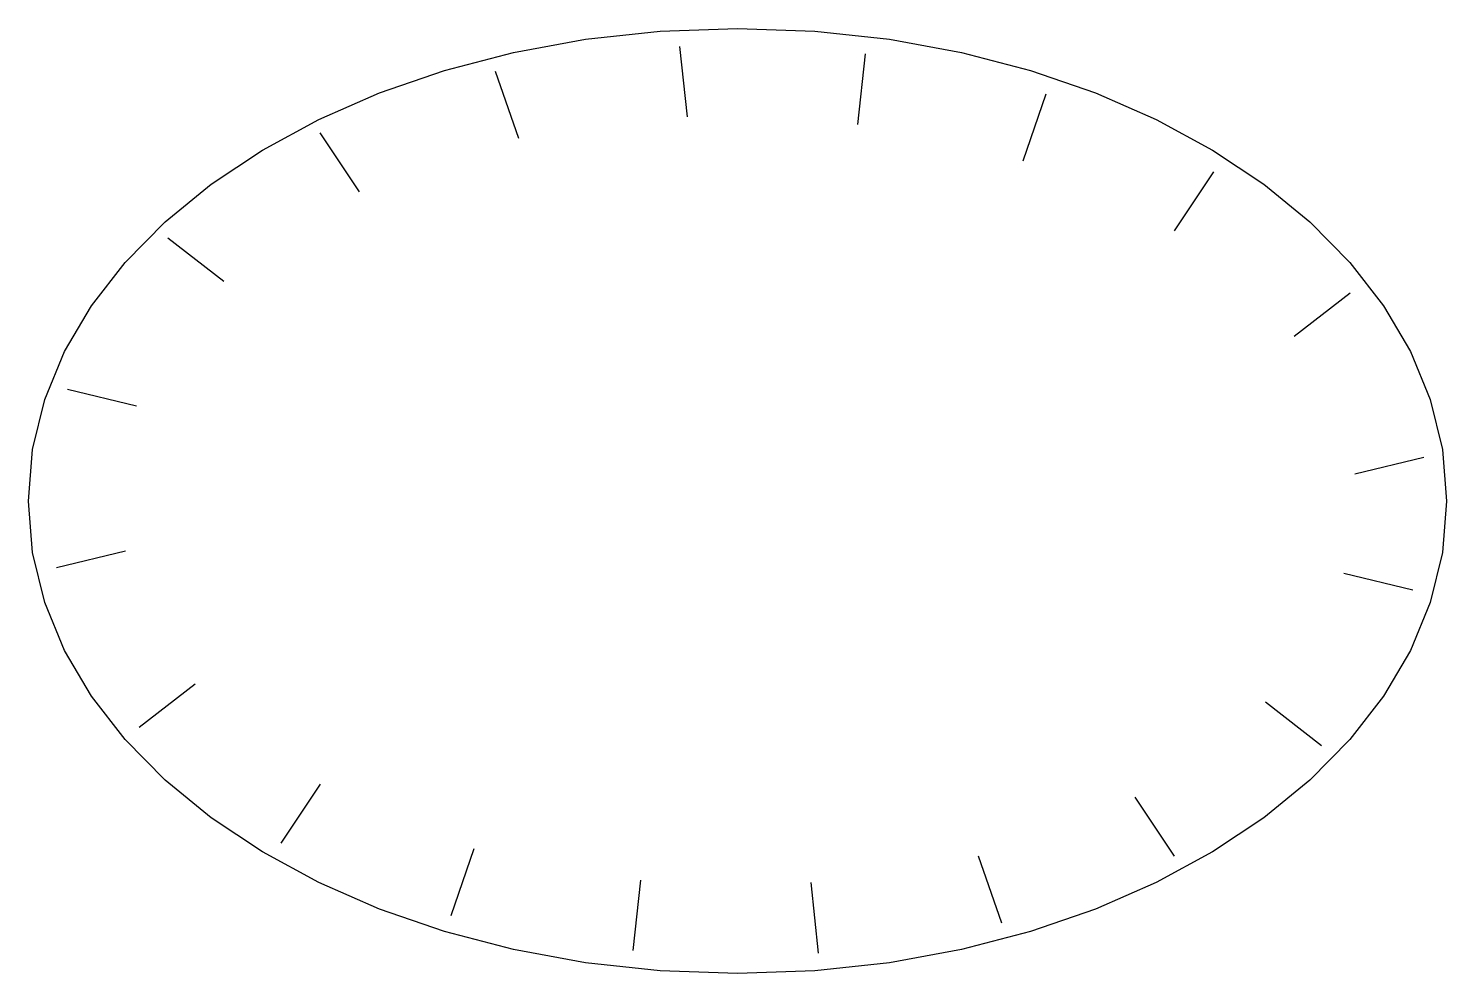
# Model space of a CAD drawing. Header units: millimetres. Extents: x 0 to 60, y 0 to 40.
import ezdxf

# ---------------------------------------------------------------- set-up
doc = ezdxf.new("R2010")
doc.units = ezdxf.units.MM
doc.layers.add('CUT', color=1, linetype='CONTINUOUS')
doc.layers.add('HALFCUT', color=6, linetype='CONTINUOUS')

msp = doc.modelspace()

# ---------------------------------------------------------------- linework, layer by layer
at = {"layer": 'CUT'}
for points in [[(0, 20), (0.176, 22.179), (0.692, 24.29), (1.529, 26.322), (2.67, 28.26), (4.096, 30.094), (5.788, 31.812), (7.729, 33.4), (9.9, 34.847), (12.282, 36.141), (14.858, 37.269), (17.61, 38.22), (20.518, 38.98), (23.564, 39.539), (26.731, 39.883), (30, 40)], [(30, 40), (33.269, 39.883), (36.436, 39.539), (39.482, 38.98), (42.39, 38.22), (45.142, 37.269), (47.718, 36.141), (50.1, 34.847), (52.271, 33.4), (54.212, 31.812), (55.904, 30.094), (57.33, 28.26), (58.471, 26.322), (59.308, 24.29), (59.824, 22.179), (60, 20)], [(30, 0), (26.731, 0.117), (23.564, 0.461), (20.518, 1.02), (17.61, 1.78), (14.858, 2.731), (12.282, 3.859), (9.9, 5.153), (7.729, 6.6), (5.788, 8.188), (4.096, 9.906), (2.67, 11.74), (1.529, 13.678), (0.692, 15.71), (0.176, 17.821), (0, 20)], [(60, 20), (59.824, 17.821), (59.308, 15.71), (58.471, 13.678), (57.33, 11.74), (55.904, 9.906), (54.212, 8.188), (52.271, 6.6), (50.1, 5.153), (47.718, 3.859), (45.142, 2.731), (42.39, 1.78), (39.482, 1.02), (36.436, 0.461), (33.269, 0.117), (30, 0)]]:
    msp.add_lwpolyline(points, dxfattribs=at)
at = {"layer": 'HALFCUT'}
for p, q in [((27.552, 39.234), (27.873, 36.251)), ((35.399, 38.917), (35.079, 35.934)), ((19.755, 38.189), (20.733, 35.353)), ((43.051, 37.221), (42.073, 34.385)), ((12.337, 35.577), (14.001, 33.08)), ((50.133, 33.93), (48.469, 31.434)), ((5.9, 31.14), (8.27, 29.301)), ((55.92, 28.794), (53.549, 26.955)), ((1.659, 24.732), (4.575, 24.027)), ((59.039, 21.847), (56.123, 21.141)), ((1.194, 17.192), (4.11, 17.897)), ((58.573, 16.23), (55.658, 16.935)), ((4.687, 10.424), (7.057, 12.263)), ((54.707, 9.642), (52.336, 11.481)), ((10.69, 5.521), (12.354, 8.017)), ((48.486, 4.972), (46.822, 7.468)), ((17.884, 2.456), (18.862, 5.293)), ((41.18, 2.134), (40.202, 4.97)), ((25.584, 0.978), (25.905, 3.96)), ((33.432, 0.872), (33.111, 3.855))]:
    msp.add_line(p, q, dxfattribs=at)

doc.saveas('drawing.dxf')
